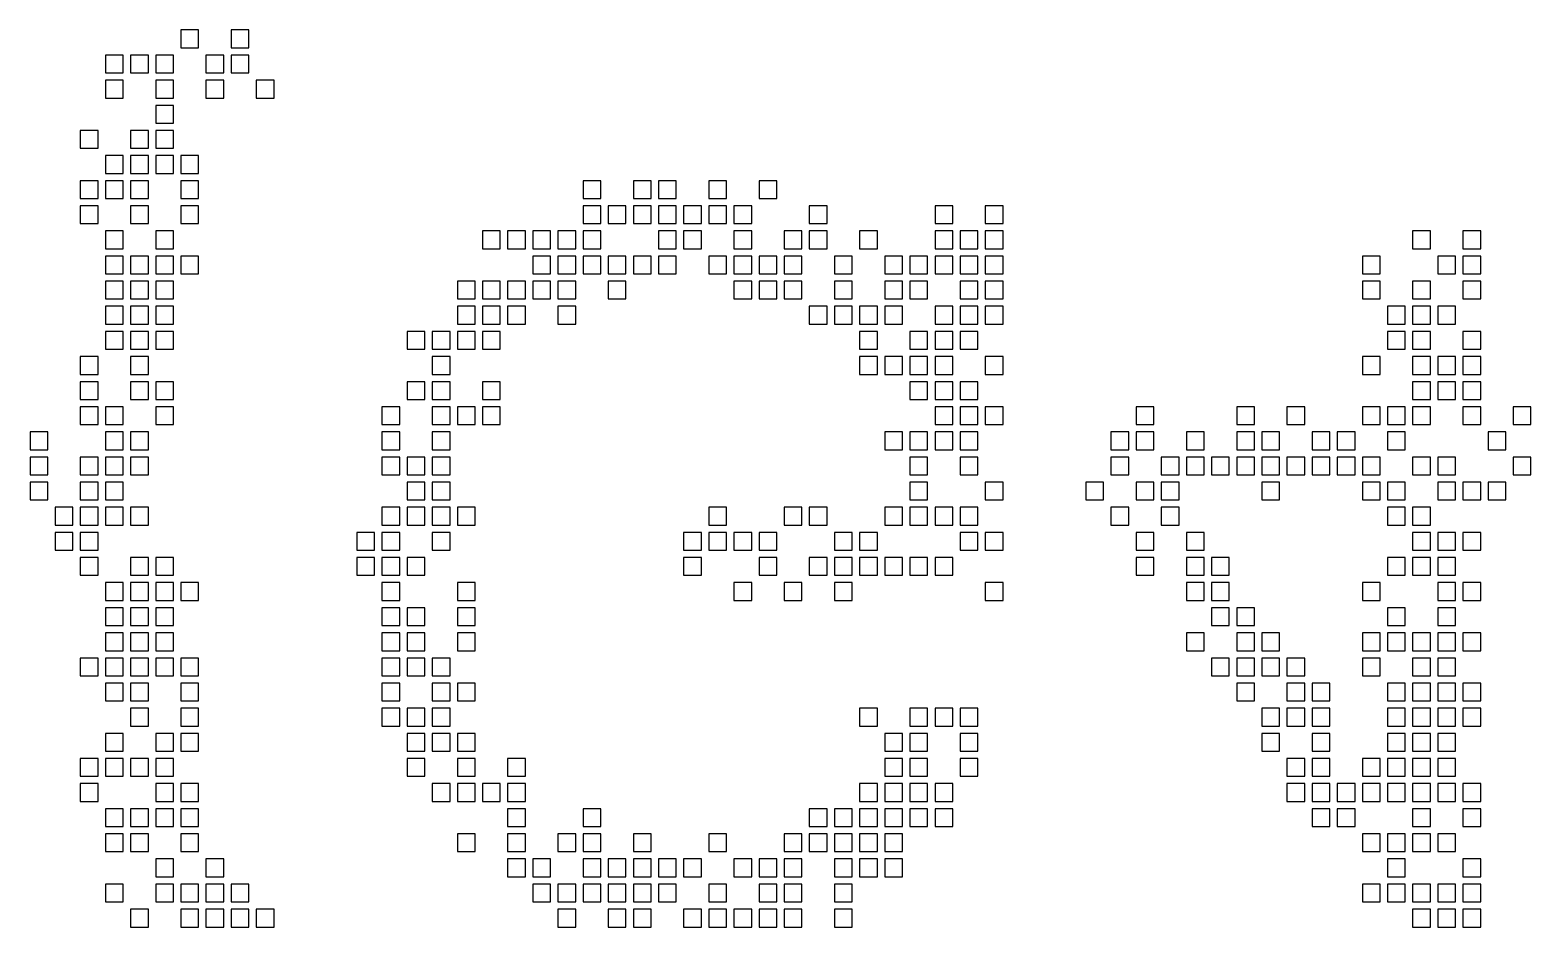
# Model space of a CAD drawing. Header units: millimetres. Extents: x 1 to 486, y 0 to 36.
# Drawn here: x 62.6 to 122.4, y -0.4 to 35.4 of the extents above; entities that cross this region are included whole.
import ezdxf

# ---------------------------------------------------------------- set-up
doc = ezdxf.new("R2010")
doc.units = ezdxf.units.MM

msp = doc.modelspace()

# ---------------------------------------------------------------- linework, layer by layer
for points in [[(68.646, 35.354), (68.646, 34.646), (69.354, 34.646), (69.354, 35.354)], [(68.646, 35.354), (68.646, 34.646), (69.354, 34.646), (69.354, 35.354)], [(70.646, 35.354), (70.646, 34.646), (71.354, 34.646), (71.354, 35.354)], [(65.646, 34.354), (65.646, 33.646), (66.354, 33.646), (66.354, 34.354)], [(66.646, 34.354), (66.646, 33.646), (67.354, 33.646), (67.354, 34.354)], [(67.646, 34.354), (67.646, 33.646), (68.354, 33.646), (68.354, 34.354)], [(67.646, 34.354), (67.646, 33.646), (68.354, 33.646), (68.354, 34.354)], [(69.646, 34.354), (69.646, 33.646), (70.354, 33.646), (70.354, 34.354)], [(70.646, 34.354), (70.646, 33.646), (71.354, 33.646), (71.354, 34.354)], [(70.646, 34.354), (70.646, 33.646), (71.354, 33.646), (71.354, 34.354)], [(65.646, 33.354), (65.646, 32.646), (66.354, 32.646), (66.354, 33.354)], [(67.646, 33.354), (67.646, 32.646), (68.354, 32.646), (68.354, 33.354)], [(69.646, 33.354), (69.646, 32.646), (70.354, 32.646), (70.354, 33.354)], [(69.646, 33.354), (69.646, 32.646), (70.354, 32.646), (70.354, 33.354)], [(71.646, 33.354), (71.646, 32.646), (72.354, 32.646), (72.354, 33.354)], [(67.646, 32.354), (67.646, 31.646), (68.354, 31.646), (68.354, 32.354)], [(67.646, 32.354), (67.646, 31.646), (68.354, 31.646), (68.354, 32.354)], [(64.646, 31.354), (64.646, 30.646), (65.354, 30.646), (65.354, 31.354)], [(66.646, 31.354), (66.646, 30.646), (67.354, 30.646), (67.354, 31.354)], [(66.646, 31.354), (66.646, 30.646), (67.354, 30.646), (67.354, 31.354)], [(67.646, 31.354), (67.646, 30.646), (68.354, 30.646), (68.354, 31.354)], [(67.646, 31.354), (67.646, 30.646), (68.354, 30.646), (68.354, 31.354)], [(65.646, 30.354), (65.646, 29.646), (66.354, 29.646), (66.354, 30.354)], [(65.646, 30.354), (65.646, 29.646), (66.354, 29.646), (66.354, 30.354)], [(66.646, 30.354), (66.646, 29.646), (67.354, 29.646), (67.354, 30.354)], [(67.646, 30.354), (67.646, 29.646), (68.354, 29.646), (68.354, 30.354)], [(68.646, 30.354), (68.646, 29.646), (69.354, 29.646), (69.354, 30.354)], [(64.646, 29.354), (64.646, 28.646), (65.354, 28.646), (65.354, 29.354)], [(65.646, 29.354), (65.646, 28.646), (66.354, 28.646), (66.354, 29.354)], [(66.646, 29.354), (66.646, 28.646), (67.354, 28.646), (67.354, 29.354)], [(68.646, 29.354), (68.646, 28.646), (69.354, 28.646), (69.354, 29.354)], [(84.646, 29.354), (84.646, 28.646), (85.354, 28.646), (85.354, 29.354)], [(84.646, 29.354), (84.646, 28.646), (85.354, 28.646), (85.354, 29.354)], [(86.646, 29.354), (86.646, 28.646), (87.354, 28.646), (87.354, 29.354)], [(87.646, 29.354), (87.646, 28.646), (88.354, 28.646), (88.354, 29.354)], [(89.646, 29.354), (89.646, 28.646), (90.354, 28.646), (90.354, 29.354)], [(89.646, 29.354), (89.646, 28.646), (90.354, 28.646), (90.354, 29.354)], [(91.646, 29.354), (91.646, 28.646), (92.354, 28.646), (92.354, 29.354)], [(64.646, 28.354), (64.646, 27.646), (65.354, 27.646), (65.354, 28.354)], [(66.646, 28.354), (66.646, 27.646), (67.354, 27.646), (67.354, 28.354)], [(66.646, 28.354), (66.646, 27.646), (67.354, 27.646), (67.354, 28.354)], [(68.646, 28.354), (68.646, 27.646), (69.354, 27.646), (69.354, 28.354)], [(84.646, 28.354), (84.646, 27.646), (85.354, 27.646), (85.354, 28.354)], [(85.646, 28.354), (85.646, 27.646), (86.354, 27.646), (86.354, 28.354)], [(86.646, 28.354), (86.646, 27.646), (87.354, 27.646), (87.354, 28.354)], [(87.646, 28.354), (87.646, 27.646), (88.354, 27.646), (88.354, 28.354)], [(88.646, 28.354), (88.646, 27.646), (89.354, 27.646), (89.354, 28.354)], [(89.646, 28.354), (89.646, 27.646), (90.354, 27.646), (90.354, 28.354)], [(90.646, 28.354), (90.646, 27.646), (91.354, 27.646), (91.354, 28.354)], [(90.646, 28.354), (90.646, 27.646), (91.354, 27.646), (91.354, 28.354)], [(93.646, 28.354), (93.646, 27.646), (94.354, 27.646), (94.354, 28.354)], [(98.646, 28.354), (98.646, 27.646), (99.354, 27.646), (99.354, 28.354)], [(100.646, 28.354), (100.646, 27.646), (101.354, 27.646), (101.354, 28.354)], [(65.646, 27.354), (65.646, 26.646), (66.354, 26.646), (66.354, 27.354)], [(67.646, 27.354), (67.646, 26.646), (68.354, 26.646), (68.354, 27.354)], [(80.646, 27.354), (80.646, 26.646), (81.354, 26.646), (81.354, 27.354)], [(81.646, 27.354), (81.646, 26.646), (82.354, 26.646), (82.354, 27.354)], [(82.646, 27.354), (82.646, 26.646), (83.354, 26.646), (83.354, 27.354)], [(83.646, 27.354), (83.646, 26.646), (84.354, 26.646), (84.354, 27.354)], [(84.646, 27.354), (84.646, 26.646), (85.354, 26.646), (85.354, 27.354)], [(87.646, 27.354), (87.646, 26.646), (88.354, 26.646), (88.354, 27.354)], [(88.646, 27.354), (88.646, 26.646), (89.354, 26.646), (89.354, 27.354)], [(88.646, 27.354), (88.646, 26.646), (89.354, 26.646), (89.354, 27.354)], [(90.646, 27.354), (90.646, 26.646), (91.354, 26.646), (91.354, 27.354)], [(92.646, 27.354), (92.646, 26.646), (93.354, 26.646), (93.354, 27.354)], [(93.646, 27.354), (93.646, 26.646), (94.354, 26.646), (94.354, 27.354)], [(95.646, 27.354), (95.646, 26.646), (96.354, 26.646), (96.354, 27.354)], [(98.646, 27.354), (98.646, 26.646), (99.354, 26.646), (99.354, 27.354)], [(99.646, 27.354), (99.646, 26.646), (100.354, 26.646), (100.354, 27.354)], [(99.646, 27.354), (99.646, 26.646), (100.354, 26.646), (100.354, 27.354)], [(100.646, 27.354), (100.646, 26.646), (101.354, 26.646), (101.354, 27.354)], [(117.646, 27.354), (117.646, 26.646), (118.354, 26.646), (118.354, 27.354)], [(117.646, 27.354), (117.646, 26.646), (118.354, 26.646), (118.354, 27.354)], [(119.646, 27.354), (119.646, 26.646), (120.354, 26.646), (120.354, 27.354)], [(65.646, 26.354), (65.646, 25.646), (66.354, 25.646), (66.354, 26.354)], [(65.646, 26.354), (65.646, 25.646), (66.354, 25.646), (66.354, 26.354)], [(66.646, 26.354), (66.646, 25.646), (67.354, 25.646), (67.354, 26.354)], [(67.646, 26.354), (67.646, 25.646), (68.354, 25.646), (68.354, 26.354)], [(68.646, 26.354), (68.646, 25.646), (69.354, 25.646), (69.354, 26.354)], [(68.646, 26.354), (68.646, 25.646), (69.354, 25.646), (69.354, 26.354)], [(82.646, 26.354), (82.646, 25.646), (83.354, 25.646), (83.354, 26.354)], [(82.646, 26.354), (82.646, 25.646), (83.354, 25.646), (83.354, 26.354)], [(83.646, 26.354), (83.646, 25.646), (84.354, 25.646), (84.354, 26.354)], [(84.646, 26.354), (84.646, 25.646), (85.354, 25.646), (85.354, 26.354)], [(85.646, 26.354), (85.646, 25.646), (86.354, 25.646), (86.354, 26.354)], [(86.646, 26.354), (86.646, 25.646), (87.354, 25.646), (87.354, 26.354)], [(87.646, 26.354), (87.646, 25.646), (88.354, 25.646), (88.354, 26.354)], [(89.646, 26.354), (89.646, 25.646), (90.354, 25.646), (90.354, 26.354)], [(90.646, 26.354), (90.646, 25.646), (91.354, 25.646), (91.354, 26.354)], [(91.646, 26.354), (91.646, 25.646), (92.354, 25.646), (92.354, 26.354)], [(92.646, 26.354), (92.646, 25.646), (93.354, 25.646), (93.354, 26.354)], [(94.646, 26.354), (94.646, 25.646), (95.354, 25.646), (95.354, 26.354)], [(96.646, 26.354), (96.646, 25.646), (97.354, 25.646), (97.354, 26.354)], [(97.646, 26.354), (97.646, 25.646), (98.354, 25.646), (98.354, 26.354)], [(98.646, 26.354), (98.646, 25.646), (99.354, 25.646), (99.354, 26.354)], [(99.646, 26.354), (99.646, 25.646), (100.354, 25.646), (100.354, 26.354)], [(100.646, 26.354), (100.646, 25.646), (101.354, 25.646), (101.354, 26.354)], [(115.646, 26.354), (115.646, 25.646), (116.354, 25.646), (116.354, 26.354)], [(115.646, 26.354), (115.646, 25.646), (116.354, 25.646), (116.354, 26.354)], [(118.646, 26.354), (118.646, 25.646), (119.354, 25.646), (119.354, 26.354)], [(119.646, 26.354), (119.646, 25.646), (120.354, 25.646), (120.354, 26.354)], [(65.646, 25.354), (65.646, 24.646), (66.354, 24.646), (66.354, 25.354)], [(66.646, 25.354), (66.646, 24.646), (67.354, 24.646), (67.354, 25.354)], [(67.646, 25.354), (67.646, 24.646), (68.354, 24.646), (68.354, 25.354)], [(67.646, 25.354), (67.646, 24.646), (68.354, 24.646), (68.354, 25.354)], [(79.646, 25.354), (79.646, 24.646), (80.354, 24.646), (80.354, 25.354)], [(79.646, 25.354), (79.646, 24.646), (80.354, 24.646), (80.354, 25.354)], [(80.646, 25.354), (80.646, 24.646), (81.354, 24.646), (81.354, 25.354)], [(80.646, 25.354), (80.646, 24.646), (81.354, 24.646), (81.354, 25.354)], [(81.646, 25.354), (81.646, 24.646), (82.354, 24.646), (82.354, 25.354)], [(82.646, 25.354), (82.646, 24.646), (83.354, 24.646), (83.354, 25.354)], [(83.646, 25.354), (83.646, 24.646), (84.354, 24.646), (84.354, 25.354)], [(83.646, 25.354), (83.646, 24.646), (84.354, 24.646), (84.354, 25.354)], [(85.646, 25.354), (85.646, 24.646), (86.354, 24.646), (86.354, 25.354)], [(90.646, 25.354), (90.646, 24.646), (91.354, 24.646), (91.354, 25.354)], [(91.646, 25.354), (91.646, 24.646), (92.354, 24.646), (92.354, 25.354)], [(92.646, 25.354), (92.646, 24.646), (93.354, 24.646), (93.354, 25.354)], [(94.646, 25.354), (94.646, 24.646), (95.354, 24.646), (95.354, 25.354)], [(94.646, 25.354), (94.646, 24.646), (95.354, 24.646), (95.354, 25.354)], [(96.646, 25.354), (96.646, 24.646), (97.354, 24.646), (97.354, 25.354)], [(97.646, 25.354), (97.646, 24.646), (98.354, 24.646), (98.354, 25.354)], [(99.646, 25.354), (99.646, 24.646), (100.354, 24.646), (100.354, 25.354)], [(100.646, 25.354), (100.646, 24.646), (101.354, 24.646), (101.354, 25.354)], [(115.646, 25.354), (115.646, 24.646), (116.354, 24.646), (116.354, 25.354)], [(117.646, 25.354), (117.646, 24.646), (118.354, 24.646), (118.354, 25.354)], [(119.646, 25.354), (119.646, 24.646), (120.354, 24.646), (120.354, 25.354)], [(65.646, 24.354), (65.646, 23.646), (66.354, 23.646), (66.354, 24.354)], [(66.646, 24.354), (66.646, 23.646), (67.354, 23.646), (67.354, 24.354)], [(67.646, 24.354), (67.646, 23.646), (68.354, 23.646), (68.354, 24.354)], [(79.646, 24.354), (79.646, 23.646), (80.354, 23.646), (80.354, 24.354)], [(80.646, 24.354), (80.646, 23.646), (81.354, 23.646), (81.354, 24.354)], [(80.646, 24.354), (80.646, 23.646), (81.354, 23.646), (81.354, 24.354)], [(81.646, 24.354), (81.646, 23.646), (82.354, 23.646), (82.354, 24.354)], [(83.646, 24.354), (83.646, 23.646), (84.354, 23.646), (84.354, 24.354)], [(93.646, 24.354), (93.646, 23.646), (94.354, 23.646), (94.354, 24.354)], [(94.646, 24.354), (94.646, 23.646), (95.354, 23.646), (95.354, 24.354)], [(95.646, 24.354), (95.646, 23.646), (96.354, 23.646), (96.354, 24.354)], [(96.646, 24.354), (96.646, 23.646), (97.354, 23.646), (97.354, 24.354)], [(98.646, 24.354), (98.646, 23.646), (99.354, 23.646), (99.354, 24.354)], [(99.646, 24.354), (99.646, 23.646), (100.354, 23.646), (100.354, 24.354)], [(100.646, 24.354), (100.646, 23.646), (101.354, 23.646), (101.354, 24.354)], [(116.646, 24.354), (116.646, 23.646), (117.354, 23.646), (117.354, 24.354)], [(117.646, 24.354), (117.646, 23.646), (118.354, 23.646), (118.354, 24.354)], [(117.646, 24.354), (117.646, 23.646), (118.354, 23.646), (118.354, 24.354)], [(118.646, 24.354), (118.646, 23.646), (119.354, 23.646), (119.354, 24.354)], [(65.646, 23.354), (65.646, 22.646), (66.354, 22.646), (66.354, 23.354)], [(66.646, 23.354), (66.646, 22.646), (67.354, 22.646), (67.354, 23.354)], [(67.646, 23.354), (67.646, 22.646), (68.354, 22.646), (68.354, 23.354)], [(67.646, 23.354), (67.646, 22.646), (68.354, 22.646), (68.354, 23.354)], [(67.646, 23.354), (67.646, 22.646), (68.354, 22.646), (68.354, 23.354)], [(77.646, 23.354), (77.646, 22.646), (78.354, 22.646), (78.354, 23.354)], [(78.646, 23.354), (78.646, 22.646), (79.354, 22.646), (79.354, 23.354)], [(78.646, 23.354), (78.646, 22.646), (79.354, 22.646), (79.354, 23.354)], [(79.646, 23.354), (79.646, 22.646), (80.354, 22.646), (80.354, 23.354)], [(80.646, 23.354), (80.646, 22.646), (81.354, 22.646), (81.354, 23.354)], [(95.646, 23.354), (95.646, 22.646), (96.354, 22.646), (96.354, 23.354)], [(97.646, 23.354), (97.646, 22.646), (98.354, 22.646), (98.354, 23.354)], [(97.646, 23.354), (97.646, 22.646), (98.354, 22.646), (98.354, 23.354)], [(98.646, 23.354), (98.646, 22.646), (99.354, 22.646), (99.354, 23.354)], [(99.646, 23.354), (99.646, 22.646), (100.354, 22.646), (100.354, 23.354)], [(99.646, 23.354), (99.646, 22.646), (100.354, 22.646), (100.354, 23.354)], [(116.646, 23.354), (116.646, 22.646), (117.354, 22.646), (117.354, 23.354)], [(117.646, 23.354), (117.646, 22.646), (118.354, 22.646), (118.354, 23.354)], [(117.646, 23.354), (117.646, 22.646), (118.354, 22.646), (118.354, 23.354)], [(119.646, 23.354), (119.646, 22.646), (120.354, 22.646), (120.354, 23.354)], [(119.646, 23.354), (119.646, 22.646), (120.354, 22.646), (120.354, 23.354)], [(64.646, 22.354), (64.646, 21.646), (65.354, 21.646), (65.354, 22.354)], [(66.646, 22.354), (66.646, 21.646), (67.354, 21.646), (67.354, 22.354)], [(78.646, 22.354), (78.646, 21.646), (79.354, 21.646), (79.354, 22.354)], [(95.646, 22.354), (95.646, 21.646), (96.354, 21.646), (96.354, 22.354)], [(96.646, 22.354), (96.646, 21.646), (97.354, 21.646), (97.354, 22.354)], [(97.646, 22.354), (97.646, 21.646), (98.354, 21.646), (98.354, 22.354)], [(97.646, 22.354), (97.646, 21.646), (98.354, 21.646), (98.354, 22.354)], [(98.646, 22.354), (98.646, 21.646), (99.354, 21.646), (99.354, 22.354)], [(100.646, 22.354), (100.646, 21.646), (101.354, 21.646), (101.354, 22.354)], [(115.646, 22.354), (115.646, 21.646), (116.354, 21.646), (116.354, 22.354)], [(117.646, 22.354), (117.646, 21.646), (118.354, 21.646), (118.354, 22.354)], [(118.646, 22.354), (118.646, 21.646), (119.354, 21.646), (119.354, 22.354)], [(119.646, 22.354), (119.646, 21.646), (120.354, 21.646), (120.354, 22.354)], [(64.646, 21.354), (64.646, 20.646), (65.354, 20.646), (65.354, 21.354)], [(66.646, 21.354), (66.646, 20.646), (67.354, 20.646), (67.354, 21.354)], [(66.646, 21.354), (66.646, 20.646), (67.354, 20.646), (67.354, 21.354)], [(66.646, 21.354), (66.646, 20.646), (67.354, 20.646), (67.354, 21.354)], [(67.646, 21.354), (67.646, 20.646), (68.354, 20.646), (68.354, 21.354)], [(77.646, 21.354), (77.646, 20.646), (78.354, 20.646), (78.354, 21.354)], [(77.646, 21.354), (77.646, 20.646), (78.354, 20.646), (78.354, 21.354)], [(77.646, 21.354), (77.646, 20.646), (78.354, 20.646), (78.354, 21.354)], [(77.646, 21.354), (77.646, 20.646), (78.354, 20.646), (78.354, 21.354)], [(78.646, 21.354), (78.646, 20.646), (79.354, 20.646), (79.354, 21.354)], [(80.646, 21.354), (80.646, 20.646), (81.354, 20.646), (81.354, 21.354)], [(97.646, 21.354), (97.646, 20.646), (98.354, 20.646), (98.354, 21.354)], [(98.646, 21.354), (98.646, 20.646), (99.354, 20.646), (99.354, 21.354)], [(98.646, 21.354), (98.646, 20.646), (99.354, 20.646), (99.354, 21.354)], [(99.646, 21.354), (99.646, 20.646), (100.354, 20.646), (100.354, 21.354)], [(117.646, 21.354), (117.646, 20.646), (118.354, 20.646), (118.354, 21.354)], [(118.646, 21.354), (118.646, 20.646), (119.354, 20.646), (119.354, 21.354)], [(119.646, 21.354), (119.646, 20.646), (120.354, 20.646), (120.354, 21.354)], [(64.646, 20.354), (64.646, 19.646), (65.354, 19.646), (65.354, 20.354)], [(65.646, 20.354), (65.646, 19.646), (66.354, 19.646), (66.354, 20.354)], [(67.646, 20.354), (67.646, 19.646), (68.354, 19.646), (68.354, 20.354)], [(76.646, 20.354), (76.646, 19.646), (77.354, 19.646), (77.354, 20.354)], [(78.646, 20.354), (78.646, 19.646), (79.354, 19.646), (79.354, 20.354)], [(78.646, 20.354), (78.646, 19.646), (79.354, 19.646), (79.354, 20.354)], [(79.646, 20.354), (79.646, 19.646), (80.354, 19.646), (80.354, 20.354)], [(80.646, 20.354), (80.646, 19.646), (81.354, 19.646), (81.354, 20.354)], [(98.646, 20.354), (98.646, 19.646), (99.354, 19.646), (99.354, 20.354)], [(98.646, 20.354), (98.646, 19.646), (99.354, 19.646), (99.354, 20.354)], [(99.646, 20.354), (99.646, 19.646), (100.354, 19.646), (100.354, 20.354)], [(100.646, 20.354), (100.646, 19.646), (101.354, 19.646), (101.354, 20.354)], [(106.646, 20.354), (106.646, 19.646), (107.354, 19.646), (107.354, 20.354)], [(110.646, 20.354), (110.646, 19.646), (111.354, 19.646), (111.354, 20.354)], [(112.646, 20.354), (112.646, 19.646), (113.354, 19.646), (113.354, 20.354)], [(115.646, 20.354), (115.646, 19.646), (116.354, 19.646), (116.354, 20.354)], [(115.646, 20.354), (115.646, 19.646), (116.354, 19.646), (116.354, 20.354)], [(116.646, 20.354), (116.646, 19.646), (117.354, 19.646), (117.354, 20.354)], [(117.646, 20.354), (117.646, 19.646), (118.354, 19.646), (118.354, 20.354)], [(117.646, 20.354), (117.646, 19.646), (118.354, 19.646), (118.354, 20.354)], [(119.646, 20.354), (119.646, 19.646), (120.354, 19.646), (120.354, 20.354)], [(121.646, 20.354), (121.646, 19.646), (122.354, 19.646), (122.354, 20.354)], [(62.646, 19.354), (62.646, 18.646), (63.354, 18.646), (63.354, 19.354)], [(65.646, 19.354), (65.646, 18.646), (66.354, 18.646), (66.354, 19.354)], [(66.646, 19.354), (66.646, 18.646), (67.354, 18.646), (67.354, 19.354)], [(76.646, 19.354), (76.646, 18.646), (77.354, 18.646), (77.354, 19.354)], [(76.646, 19.354), (76.646, 18.646), (77.354, 18.646), (77.354, 19.354)], [(78.646, 19.354), (78.646, 18.646), (79.354, 18.646), (79.354, 19.354)], [(96.646, 19.354), (96.646, 18.646), (97.354, 18.646), (97.354, 19.354)], [(97.646, 19.354), (97.646, 18.646), (98.354, 18.646), (98.354, 19.354)], [(98.646, 19.354), (98.646, 18.646), (99.354, 18.646), (99.354, 19.354)], [(98.646, 19.354), (98.646, 18.646), (99.354, 18.646), (99.354, 19.354)], [(99.646, 19.354), (99.646, 18.646), (100.354, 18.646), (100.354, 19.354)], [(105.646, 19.354), (105.646, 18.646), (106.354, 18.646), (106.354, 19.354)], [(105.646, 19.354), (105.646, 18.646), (106.354, 18.646), (106.354, 19.354)], [(106.646, 19.354), (106.646, 18.646), (107.354, 18.646), (107.354, 19.354)], [(106.646, 19.354), (106.646, 18.646), (107.354, 18.646), (107.354, 19.354)], [(108.646, 19.354), (108.646, 18.646), (109.354, 18.646), (109.354, 19.354)], [(108.646, 19.354), (108.646, 18.646), (109.354, 18.646), (109.354, 19.354)], [(108.646, 19.354), (108.646, 18.646), (109.354, 18.646), (109.354, 19.354)], [(110.646, 19.354), (110.646, 18.646), (111.354, 18.646), (111.354, 19.354)], [(111.646, 19.354), (111.646, 18.646), (112.354, 18.646), (112.354, 19.354)], [(113.646, 19.354), (113.646, 18.646), (114.354, 18.646), (114.354, 19.354)], [(113.646, 19.354), (113.646, 18.646), (114.354, 18.646), (114.354, 19.354)], [(114.646, 19.354), (114.646, 18.646), (115.354, 18.646), (115.354, 19.354)], [(114.646, 19.354), (114.646, 18.646), (115.354, 18.646), (115.354, 19.354)], [(116.646, 19.354), (116.646, 18.646), (117.354, 18.646), (117.354, 19.354)], [(116.646, 19.354), (116.646, 18.646), (117.354, 18.646), (117.354, 19.354)], [(120.646, 19.354), (120.646, 18.646), (121.354, 18.646), (121.354, 19.354)], [(120.646, 19.354), (120.646, 18.646), (121.354, 18.646), (121.354, 19.354)], [(62.646, 18.354), (62.646, 17.646), (63.354, 17.646), (63.354, 18.354)], [(64.646, 18.354), (64.646, 17.646), (65.354, 17.646), (65.354, 18.354)], [(65.646, 18.354), (65.646, 17.646), (66.354, 17.646), (66.354, 18.354)], [(65.646, 18.354), (65.646, 17.646), (66.354, 17.646), (66.354, 18.354)], [(66.646, 18.354), (66.646, 17.646), (67.354, 17.646), (67.354, 18.354)], [(76.646, 18.354), (76.646, 17.646), (77.354, 17.646), (77.354, 18.354)], [(76.646, 18.354), (76.646, 17.646), (77.354, 17.646), (77.354, 18.354)], [(77.646, 18.354), (77.646, 17.646), (78.354, 17.646), (78.354, 18.354)], [(78.646, 18.354), (78.646, 17.646), (79.354, 17.646), (79.354, 18.354)], [(78.646, 18.354), (78.646, 17.646), (79.354, 17.646), (79.354, 18.354)], [(97.646, 18.354), (97.646, 17.646), (98.354, 17.646), (98.354, 18.354)], [(99.646, 18.354), (99.646, 17.646), (100.354, 17.646), (100.354, 18.354)], [(105.646, 18.354), (105.646, 17.646), (106.354, 17.646), (106.354, 18.354)], [(107.646, 18.354), (107.646, 17.646), (108.354, 17.646), (108.354, 18.354)], [(107.646, 18.354), (107.646, 17.646), (108.354, 17.646), (108.354, 18.354)], [(108.646, 18.354), (108.646, 17.646), (109.354, 17.646), (109.354, 18.354)], [(108.646, 18.354), (108.646, 17.646), (109.354, 17.646), (109.354, 18.354)], [(109.646, 18.354), (109.646, 17.646), (110.354, 17.646), (110.354, 18.354)], [(110.646, 18.354), (110.646, 17.646), (111.354, 17.646), (111.354, 18.354)], [(110.646, 18.354), (110.646, 17.646), (111.354, 17.646), (111.354, 18.354)], [(111.646, 18.354), (111.646, 17.646), (112.354, 17.646), (112.354, 18.354)], [(111.646, 18.354), (111.646, 17.646), (112.354, 17.646), (112.354, 18.354)], [(112.646, 18.354), (112.646, 17.646), (113.354, 17.646), (113.354, 18.354)], [(113.646, 18.354), (113.646, 17.646), (114.354, 17.646), (114.354, 18.354)], [(114.646, 18.354), (114.646, 17.646), (115.354, 17.646), (115.354, 18.354)], [(115.646, 18.354), (115.646, 17.646), (116.354, 17.646), (116.354, 18.354)], [(115.646, 18.354), (115.646, 17.646), (116.354, 17.646), (116.354, 18.354)], [(117.646, 18.354), (117.646, 17.646), (118.354, 17.646), (118.354, 18.354)], [(117.646, 18.354), (117.646, 17.646), (118.354, 17.646), (118.354, 18.354)], [(118.646, 18.354), (118.646, 17.646), (119.354, 17.646), (119.354, 18.354)], [(118.646, 18.354), (118.646, 17.646), (119.354, 17.646), (119.354, 18.354)], [(121.646, 18.354), (121.646, 17.646), (122.354, 17.646), (122.354, 18.354)], [(62.646, 17.354), (62.646, 16.646), (63.354, 16.646), (63.354, 17.354)], [(64.646, 17.354), (64.646, 16.646), (65.354, 16.646), (65.354, 17.354)], [(64.646, 17.354), (64.646, 16.646), (65.354, 16.646), (65.354, 17.354)], [(65.646, 17.354), (65.646, 16.646), (66.354, 16.646), (66.354, 17.354)], [(65.646, 17.354), (65.646, 16.646), (66.354, 16.646), (66.354, 17.354)], [(77.646, 17.354), (77.646, 16.646), (78.354, 16.646), (78.354, 17.354)], [(77.646, 17.354), (77.646, 16.646), (78.354, 16.646), (78.354, 17.354)], [(78.646, 17.354), (78.646, 16.646), (79.354, 16.646), (79.354, 17.354)], [(97.646, 17.354), (97.646, 16.646), (98.354, 16.646), (98.354, 17.354)], [(100.646, 17.354), (100.646, 16.646), (101.354, 16.646), (101.354, 17.354)], [(100.646, 17.354), (100.646, 16.646), (101.354, 16.646), (101.354, 17.354)], [(104.646, 17.354), (104.646, 16.646), (105.354, 16.646), (105.354, 17.354)], [(106.646, 17.354), (106.646, 16.646), (107.354, 16.646), (107.354, 17.354)], [(106.646, 17.354), (106.646, 16.646), (107.354, 16.646), (107.354, 17.354)], [(107.646, 17.354), (107.646, 16.646), (108.354, 16.646), (108.354, 17.354)], [(111.646, 17.354), (111.646, 16.646), (112.354, 16.646), (112.354, 17.354)], [(115.646, 17.354), (115.646, 16.646), (116.354, 16.646), (116.354, 17.354)], [(116.646, 17.354), (116.646, 16.646), (117.354, 16.646), (117.354, 17.354)], [(118.646, 17.354), (118.646, 16.646), (119.354, 16.646), (119.354, 17.354)], [(119.646, 17.354), (119.646, 16.646), (120.354, 16.646), (120.354, 17.354)], [(119.646, 17.354), (119.646, 16.646), (120.354, 16.646), (120.354, 17.354)], [(119.646, 17.354), (119.646, 16.646), (120.354, 16.646), (120.354, 17.354)], [(120.646, 17.354), (120.646, 16.646), (121.354, 16.646), (121.354, 17.354)], [(63.646, 16.354), (63.646, 15.646), (64.354, 15.646), (64.354, 16.354)], [(63.646, 16.354), (63.646, 15.646), (64.354, 15.646), (64.354, 16.354)], [(64.646, 16.354), (64.646, 15.646), (65.354, 15.646), (65.354, 16.354)], [(65.646, 16.354), (65.646, 15.646), (66.354, 15.646), (66.354, 16.354)], [(66.646, 16.354), (66.646, 15.646), (67.354, 15.646), (67.354, 16.354)], [(76.646, 16.354), (76.646, 15.646), (77.354, 15.646), (77.354, 16.354)], [(76.646, 16.354), (76.646, 15.646), (77.354, 15.646), (77.354, 16.354)], [(76.646, 16.354), (76.646, 15.646), (77.354, 15.646), (77.354, 16.354)], [(77.646, 16.354), (77.646, 15.646), (78.354, 15.646), (78.354, 16.354)], [(78.646, 16.354), (78.646, 15.646), (79.354, 15.646), (79.354, 16.354)], [(79.646, 16.354), (79.646, 15.646), (80.354, 15.646), (80.354, 16.354)], [(89.646, 16.354), (89.646, 15.646), (90.354, 15.646), (90.354, 16.354)], [(92.646, 16.354), (92.646, 15.646), (93.354, 15.646), (93.354, 16.354)], [(93.646, 16.354), (93.646, 15.646), (94.354, 15.646), (94.354, 16.354)], [(93.646, 16.354), (93.646, 15.646), (94.354, 15.646), (94.354, 16.354)], [(96.646, 16.354), (96.646, 15.646), (97.354, 15.646), (97.354, 16.354)], [(96.646, 16.354), (96.646, 15.646), (97.354, 15.646), (97.354, 16.354)], [(97.646, 16.354), (97.646, 15.646), (98.354, 15.646), (98.354, 16.354)], [(98.646, 16.354), (98.646, 15.646), (99.354, 15.646), (99.354, 16.354)], [(99.646, 16.354), (99.646, 15.646), (100.354, 15.646), (100.354, 16.354)], [(105.646, 16.354), (105.646, 15.646), (106.354, 15.646), (106.354, 16.354)], [(107.646, 16.354), (107.646, 15.646), (108.354, 15.646), (108.354, 16.354)], [(116.646, 16.354), (116.646, 15.646), (117.354, 15.646), (117.354, 16.354)], [(116.646, 16.354), (116.646, 15.646), (117.354, 15.646), (117.354, 16.354)], [(117.646, 16.354), (117.646, 15.646), (118.354, 15.646), (118.354, 16.354)], [(63.646, 15.354), (63.646, 14.646), (64.354, 14.646), (64.354, 15.354)], [(64.646, 15.354), (64.646, 14.646), (65.354, 14.646), (65.354, 15.354)], [(75.646, 15.354), (75.646, 14.646), (76.354, 14.646), (76.354, 15.354)], [(76.646, 15.354), (76.646, 14.646), (77.354, 14.646), (77.354, 15.354)], [(78.646, 15.354), (78.646, 14.646), (79.354, 14.646), (79.354, 15.354)], [(88.646, 15.354), (88.646, 14.646), (89.354, 14.646), (89.354, 15.354)], [(89.646, 15.354), (89.646, 14.646), (90.354, 14.646), (90.354, 15.354)], [(89.646, 15.354), (89.646, 14.646), (90.354, 14.646), (90.354, 15.354)], [(90.646, 15.354), (90.646, 14.646), (91.354, 14.646), (91.354, 15.354)], [(91.646, 15.354), (91.646, 14.646), (92.354, 14.646), (92.354, 15.354)], [(91.646, 15.354), (91.646, 14.646), (92.354, 14.646), (92.354, 15.354)], [(94.646, 15.354), (94.646, 14.646), (95.354, 14.646), (95.354, 15.354)], [(95.646, 15.354), (95.646, 14.646), (96.354, 14.646), (96.354, 15.354)], [(99.646, 15.354), (99.646, 14.646), (100.354, 14.646), (100.354, 15.354)], [(99.646, 15.354), (99.646, 14.646), (100.354, 14.646), (100.354, 15.354)], [(100.646, 15.354), (100.646, 14.646), (101.354, 14.646), (101.354, 15.354)], [(106.646, 15.354), (106.646, 14.646), (107.354, 14.646), (107.354, 15.354)], [(106.646, 15.354), (106.646, 14.646), (107.354, 14.646), (107.354, 15.354)], [(108.646, 15.354), (108.646, 14.646), (109.354, 14.646), (109.354, 15.354)], [(108.646, 15.354), (108.646, 14.646), (109.354, 14.646), (109.354, 15.354)], [(117.646, 15.354), (117.646, 14.646), (118.354, 14.646), (118.354, 15.354)], [(118.646, 15.354), (118.646, 14.646), (119.354, 14.646), (119.354, 15.354)], [(118.646, 15.354), (118.646, 14.646), (119.354, 14.646), (119.354, 15.354)], [(119.646, 15.354), (119.646, 14.646), (120.354, 14.646), (120.354, 15.354)], [(64.646, 14.354), (64.646, 13.646), (65.354, 13.646), (65.354, 14.354)], [(66.646, 14.354), (66.646, 13.646), (67.354, 13.646), (67.354, 14.354)], [(66.646, 14.354), (66.646, 13.646), (67.354, 13.646), (67.354, 14.354)], [(67.646, 14.354), (67.646, 13.646), (68.354, 13.646), (68.354, 14.354)], [(75.646, 14.354), (75.646, 13.646), (76.354, 13.646), (76.354, 14.354)], [(76.646, 14.354), (76.646, 13.646), (77.354, 13.646), (77.354, 14.354)], [(76.646, 14.354), (76.646, 13.646), (77.354, 13.646), (77.354, 14.354)], [(77.646, 14.354), (77.646, 13.646), (78.354, 13.646), (78.354, 14.354)], [(77.646, 14.354), (77.646, 13.646), (78.354, 13.646), (78.354, 14.354)], [(88.646, 14.354), (88.646, 13.646), (89.354, 13.646), (89.354, 14.354)], [(91.646, 14.354), (91.646, 13.646), (92.354, 13.646), (92.354, 14.354)], [(93.646, 14.354), (93.646, 13.646), (94.354, 13.646), (94.354, 14.354)], [(93.646, 14.354), (93.646, 13.646), (94.354, 13.646), (94.354, 14.354)], [(94.646, 14.354), (94.646, 13.646), (95.354, 13.646), (95.354, 14.354)], [(94.646, 14.354), (94.646, 13.646), (95.354, 13.646), (95.354, 14.354)], [(95.646, 14.354), (95.646, 13.646), (96.354, 13.646), (96.354, 14.354)], [(96.646, 14.354), (96.646, 13.646), (97.354, 13.646), (97.354, 14.354)], [(96.646, 14.354), (96.646, 13.646), (97.354, 13.646), (97.354, 14.354)], [(97.646, 14.354), (97.646, 13.646), (98.354, 13.646), (98.354, 14.354)], [(98.646, 14.354), (98.646, 13.646), (99.354, 13.646), (99.354, 14.354)], [(98.646, 14.354), (98.646, 13.646), (99.354, 13.646), (99.354, 14.354)], [(98.646, 14.354), (98.646, 13.646), (99.354, 13.646), (99.354, 14.354)], [(106.646, 14.354), (106.646, 13.646), (107.354, 13.646), (107.354, 14.354)], [(106.646, 14.354), (106.646, 13.646), (107.354, 13.646), (107.354, 14.354)], [(108.646, 14.354), (108.646, 13.646), (109.354, 13.646), (109.354, 14.354)], [(108.646, 14.354), (108.646, 13.646), (109.354, 13.646), (109.354, 14.354)], [(108.646, 14.354), (108.646, 13.646), (109.354, 13.646), (109.354, 14.354)], [(109.646, 14.354), (109.646, 13.646), (110.354, 13.646), (110.354, 14.354)], [(116.646, 14.354), (116.646, 13.646), (117.354, 13.646), (117.354, 14.354)], [(117.646, 14.354), (117.646, 13.646), (118.354, 13.646), (118.354, 14.354)], [(118.646, 14.354), (118.646, 13.646), (119.354, 13.646), (119.354, 14.354)], [(65.646, 13.354), (65.646, 12.646), (66.354, 12.646), (66.354, 13.354)], [(66.646, 13.354), (66.646, 12.646), (67.354, 12.646), (67.354, 13.354)], [(66.646, 13.354), (66.646, 12.646), (67.354, 12.646), (67.354, 13.354)], [(66.646, 13.354), (66.646, 12.646), (67.354, 12.646), (67.354, 13.354)], [(67.646, 13.354), (67.646, 12.646), (68.354, 12.646), (68.354, 13.354)], [(68.646, 13.354), (68.646, 12.646), (69.354, 12.646), (69.354, 13.354)], [(76.646, 13.354), (76.646, 12.646), (77.354, 12.646), (77.354, 13.354)], [(79.646, 13.354), (79.646, 12.646), (80.354, 12.646), (80.354, 13.354)], [(90.646, 13.354), (90.646, 12.646), (91.354, 12.646), (91.354, 13.354)], [(92.646, 13.354), (92.646, 12.646), (93.354, 12.646), (93.354, 13.354)], [(94.646, 13.354), (94.646, 12.646), (95.354, 12.646), (95.354, 13.354)], [(100.646, 13.354), (100.646, 12.646), (101.354, 12.646), (101.354, 13.354)], [(108.646, 13.354), (108.646, 12.646), (109.354, 12.646), (109.354, 13.354)], [(109.646, 13.354), (109.646, 12.646), (110.354, 12.646), (110.354, 13.354)], [(115.646, 13.354), (115.646, 12.646), (116.354, 12.646), (116.354, 13.354)], [(118.646, 13.354), (118.646, 12.646), (119.354, 12.646), (119.354, 13.354)], [(118.646, 13.354), (118.646, 12.646), (119.354, 12.646), (119.354, 13.354)], [(119.646, 13.354), (119.646, 12.646), (120.354, 12.646), (120.354, 13.354)], [(65.646, 12.354), (65.646, 11.646), (66.354, 11.646), (66.354, 12.354)], [(66.646, 12.354), (66.646, 11.646), (67.354, 11.646), (67.354, 12.354)], [(67.646, 12.354), (67.646, 11.646), (68.354, 11.646), (68.354, 12.354)], [(76.646, 12.354), (76.646, 11.646), (77.354, 11.646), (77.354, 12.354)], [(77.646, 12.354), (77.646, 11.646), (78.354, 11.646), (78.354, 12.354)], [(77.646, 12.354), (77.646, 11.646), (78.354, 11.646), (78.354, 12.354)], [(79.646, 12.354), (79.646, 11.646), (80.354, 11.646), (80.354, 12.354)], [(109.646, 12.354), (109.646, 11.646), (110.354, 11.646), (110.354, 12.354)], [(110.646, 12.354), (110.646, 11.646), (111.354, 11.646), (111.354, 12.354)], [(110.646, 12.354), (110.646, 11.646), (111.354, 11.646), (111.354, 12.354)], [(116.646, 12.354), (116.646, 11.646), (117.354, 11.646), (117.354, 12.354)], [(116.646, 12.354), (116.646, 11.646), (117.354, 11.646), (117.354, 12.354)], [(116.646, 12.354), (116.646, 11.646), (117.354, 11.646), (117.354, 12.354)], [(118.646, 12.354), (118.646, 11.646), (119.354, 11.646), (119.354, 12.354)], [(65.646, 11.354), (65.646, 10.646), (66.354, 10.646), (66.354, 11.354)], [(66.646, 11.354), (66.646, 10.646), (67.354, 10.646), (67.354, 11.354)], [(67.646, 11.354), (67.646, 10.646), (68.354, 10.646), (68.354, 11.354)], [(67.646, 11.354), (67.646, 10.646), (68.354, 10.646), (68.354, 11.354)], [(67.646, 11.354), (67.646, 10.646), (68.354, 10.646), (68.354, 11.354)], [(76.646, 11.354), (76.646, 10.646), (77.354, 10.646), (77.354, 11.354)], [(77.646, 11.354), (77.646, 10.646), (78.354, 10.646), (78.354, 11.354)], [(77.646, 11.354), (77.646, 10.646), (78.354, 10.646), (78.354, 11.354)], [(77.646, 11.354), (77.646, 10.646), (78.354, 10.646), (78.354, 11.354)], [(79.646, 11.354), (79.646, 10.646), (80.354, 10.646), (80.354, 11.354)], [(108.646, 11.354), (108.646, 10.646), (109.354, 10.646), (109.354, 11.354)], [(110.646, 11.354), (110.646, 10.646), (111.354, 10.646), (111.354, 11.354)], [(111.646, 11.354), (111.646, 10.646), (112.354, 10.646), (112.354, 11.354)], [(115.646, 11.354), (115.646, 10.646), (116.354, 10.646), (116.354, 11.354)], [(116.646, 11.354), (116.646, 10.646), (117.354, 10.646), (117.354, 11.354)], [(117.646, 11.354), (117.646, 10.646), (118.354, 10.646), (118.354, 11.354)], [(117.646, 11.354), (117.646, 10.646), (118.354, 10.646), (118.354, 11.354)], [(118.646, 11.354), (118.646, 10.646), (119.354, 10.646), (119.354, 11.354)], [(119.646, 11.354), (119.646, 10.646), (120.354, 10.646), (120.354, 11.354)], [(64.646, 10.354), (64.646, 9.646), (65.354, 9.646), (65.354, 10.354)], [(65.646, 10.354), (65.646, 9.646), (66.354, 9.646), (66.354, 10.354)], [(66.646, 10.354), (66.646, 9.646), (67.354, 9.646), (67.354, 10.354)], [(67.646, 10.354), (67.646, 9.646), (68.354, 9.646), (68.354, 10.354)], [(68.646, 10.354), (68.646, 9.646), (69.354, 9.646), (69.354, 10.354)], [(76.646, 10.354), (76.646, 9.646), (77.354, 9.646), (77.354, 10.354)], [(77.646, 10.354), (77.646, 9.646), (78.354, 9.646), (78.354, 10.354)], [(78.646, 10.354), (78.646, 9.646), (79.354, 9.646), (79.354, 10.354)], [(109.646, 10.354), (109.646, 9.646), (110.354, 9.646), (110.354, 10.354)], [(110.646, 10.354), (110.646, 9.646), (111.354, 9.646), (111.354, 10.354)], [(111.646, 10.354), (111.646, 9.646), (112.354, 9.646), (112.354, 10.354)], [(111.646, 10.354), (111.646, 9.646), (112.354, 9.646), (112.354, 10.354)], [(112.646, 10.354), (112.646, 9.646), (113.354, 9.646), (113.354, 10.354)], [(115.646, 10.354), (115.646, 9.646), (116.354, 9.646), (116.354, 10.354)], [(117.646, 10.354), (117.646, 9.646), (118.354, 9.646), (118.354, 10.354)], [(118.646, 10.354), (118.646, 9.646), (119.354, 9.646), (119.354, 10.354)], [(118.646, 10.354), (118.646, 9.646), (119.354, 9.646), (119.354, 10.354)], [(65.646, 9.354), (65.646, 8.646), (66.354, 8.646), (66.354, 9.354)], [(66.646, 9.354), (66.646, 8.646), (67.354, 8.646), (67.354, 9.354)], [(66.646, 9.354), (66.646, 8.646), (67.354, 8.646), (67.354, 9.354)], [(68.646, 9.354), (68.646, 8.646), (69.354, 8.646), (69.354, 9.354)], [(76.646, 9.354), (76.646, 8.646), (77.354, 8.646), (77.354, 9.354)], [(76.646, 9.354), (76.646, 8.646), (77.354, 8.646), (77.354, 9.354)], [(78.646, 9.354), (78.646, 8.646), (79.354, 8.646), (79.354, 9.354)], [(79.646, 9.354), (79.646, 8.646), (80.354, 8.646), (80.354, 9.354)], [(110.646, 9.354), (110.646, 8.646), (111.354, 8.646), (111.354, 9.354)], [(112.646, 9.354), (112.646, 8.646), (113.354, 8.646), (113.354, 9.354)], [(113.646, 9.354), (113.646, 8.646), (114.354, 8.646), (114.354, 9.354)], [(116.646, 9.354), (116.646, 8.646), (117.354, 8.646), (117.354, 9.354)], [(117.646, 9.354), (117.646, 8.646), (118.354, 8.646), (118.354, 9.354)], [(118.646, 9.354), (118.646, 8.646), (119.354, 8.646), (119.354, 9.354)], [(119.646, 9.354), (119.646, 8.646), (120.354, 8.646), (120.354, 9.354)], [(66.646, 8.354), (66.646, 7.646), (67.354, 7.646), (67.354, 8.354)], [(66.646, 8.354), (66.646, 7.646), (67.354, 7.646), (67.354, 8.354)], [(68.646, 8.354), (68.646, 7.646), (69.354, 7.646), (69.354, 8.354)], [(76.646, 8.354), (76.646, 7.646), (77.354, 7.646), (77.354, 8.354)], [(76.646, 8.354), (76.646, 7.646), (77.354, 7.646), (77.354, 8.354)], [(77.646, 8.354), (77.646, 7.646), (78.354, 7.646), (78.354, 8.354)], [(77.646, 8.354), (77.646, 7.646), (78.354, 7.646), (78.354, 8.354)], [(78.646, 8.354), (78.646, 7.646), (79.354, 7.646), (79.354, 8.354)], [(95.646, 8.354), (95.646, 7.646), (96.354, 7.646), (96.354, 8.354)], [(97.646, 8.354), (97.646, 7.646), (98.354, 7.646), (98.354, 8.354)], [(98.646, 8.354), (98.646, 7.646), (99.354, 7.646), (99.354, 8.354)], [(99.646, 8.354), (99.646, 7.646), (100.354, 7.646), (100.354, 8.354)], [(111.646, 8.354), (111.646, 7.646), (112.354, 7.646), (112.354, 8.354)], [(112.646, 8.354), (112.646, 7.646), (113.354, 7.646), (113.354, 8.354)], [(112.646, 8.354), (112.646, 7.646), (113.354, 7.646), (113.354, 8.354)], [(113.646, 8.354), (113.646, 7.646), (114.354, 7.646), (114.354, 8.354)], [(113.646, 8.354), (113.646, 7.646), (114.354, 7.646), (114.354, 8.354)], [(116.646, 8.354), (116.646, 7.646), (117.354, 7.646), (117.354, 8.354)], [(117.646, 8.354), (117.646, 7.646), (118.354, 7.646), (118.354, 8.354)], [(118.646, 8.354), (118.646, 7.646), (119.354, 7.646), (119.354, 8.354)], [(119.646, 8.354), (119.646, 7.646), (120.354, 7.646), (120.354, 8.354)], [(65.646, 7.354), (65.646, 6.646), (66.354, 6.646), (66.354, 7.354)], [(67.646, 7.354), (67.646, 6.646), (68.354, 6.646), (68.354, 7.354)], [(68.646, 7.354), (68.646, 6.646), (69.354, 6.646), (69.354, 7.354)], [(77.646, 7.354), (77.646, 6.646), (78.354, 6.646), (78.354, 7.354)], [(78.646, 7.354), (78.646, 6.646), (79.354, 6.646), (79.354, 7.354)], [(79.646, 7.354), (79.646, 6.646), (80.354, 6.646), (80.354, 7.354)], [(96.646, 7.354), (96.646, 6.646), (97.354, 6.646), (97.354, 7.354)], [(96.646, 7.354), (96.646, 6.646), (97.354, 6.646), (97.354, 7.354)], [(97.646, 7.354), (97.646, 6.646), (98.354, 6.646), (98.354, 7.354)], [(99.646, 7.354), (99.646, 6.646), (100.354, 6.646), (100.354, 7.354)], [(111.646, 7.354), (111.646, 6.646), (112.354, 6.646), (112.354, 7.354)], [(113.646, 7.354), (113.646, 6.646), (114.354, 6.646), (114.354, 7.354)], [(116.646, 7.354), (116.646, 6.646), (117.354, 6.646), (117.354, 7.354)], [(117.646, 7.354), (117.646, 6.646), (118.354, 6.646), (118.354, 7.354)], [(118.646, 7.354), (118.646, 6.646), (119.354, 6.646), (119.354, 7.354)], [(64.646, 6.354), (64.646, 5.646), (65.354, 5.646), (65.354, 6.354)], [(64.646, 6.354), (64.646, 5.646), (65.354, 5.646), (65.354, 6.354)], [(65.646, 6.354), (65.646, 5.646), (66.354, 5.646), (66.354, 6.354)], [(66.646, 6.354), (66.646, 5.646), (67.354, 5.646), (67.354, 6.354)], [(67.646, 6.354), (67.646, 5.646), (68.354, 5.646), (68.354, 6.354)], [(77.646, 6.354), (77.646, 5.646), (78.354, 5.646), (78.354, 6.354)], [(79.646, 6.354), (79.646, 5.646), (80.354, 5.646), (80.354, 6.354)], [(81.646, 6.354), (81.646, 5.646), (82.354, 5.646), (82.354, 6.354)], [(96.646, 6.354), (96.646, 5.646), (97.354, 5.646), (97.354, 6.354)], [(97.646, 6.354), (97.646, 5.646), (98.354, 5.646), (98.354, 6.354)], [(97.646, 6.354), (97.646, 5.646), (98.354, 5.646), (98.354, 6.354)], [(99.646, 6.354), (99.646, 5.646), (100.354, 5.646), (100.354, 6.354)], [(112.646, 6.354), (112.646, 5.646), (113.354, 5.646), (113.354, 6.354)], [(112.646, 6.354), (112.646, 5.646), (113.354, 5.646), (113.354, 6.354)], [(113.646, 6.354), (113.646, 5.646), (114.354, 5.646), (114.354, 6.354)], [(115.646, 6.354), (115.646, 5.646), (116.354, 5.646), (116.354, 6.354)], [(115.646, 6.354), (115.646, 5.646), (116.354, 5.646), (116.354, 6.354)], [(116.646, 6.354), (116.646, 5.646), (117.354, 5.646), (117.354, 6.354)], [(117.646, 6.354), (117.646, 5.646), (118.354, 5.646), (118.354, 6.354)], [(118.646, 6.354), (118.646, 5.646), (119.354, 5.646), (119.354, 6.354)], [(64.646, 5.354), (64.646, 4.646), (65.354, 4.646), (65.354, 5.354)], [(67.646, 5.354), (67.646, 4.646), (68.354, 4.646), (68.354, 5.354)], [(68.646, 5.354), (68.646, 4.646), (69.354, 4.646), (69.354, 5.354)], [(78.646, 5.354), (78.646, 4.646), (79.354, 4.646), (79.354, 5.354)], [(78.646, 5.354), (78.646, 4.646), (79.354, 4.646), (79.354, 5.354)], [(78.646, 5.354), (78.646, 4.646), (79.354, 4.646), (79.354, 5.354)], [(79.646, 5.354), (79.646, 4.646), (80.354, 4.646), (80.354, 5.354)], [(79.646, 5.354), (79.646, 4.646), (80.354, 4.646), (80.354, 5.354)], [(80.646, 5.354), (80.646, 4.646), (81.354, 4.646), (81.354, 5.354)], [(81.646, 5.354), (81.646, 4.646), (82.354, 4.646), (82.354, 5.354)], [(95.646, 5.354), (95.646, 4.646), (96.354, 4.646), (96.354, 5.354)], [(96.646, 5.354), (96.646, 4.646), (97.354, 4.646), (97.354, 5.354)], [(96.646, 5.354), (96.646, 4.646), (97.354, 4.646), (97.354, 5.354)], [(97.646, 5.354), (97.646, 4.646), (98.354, 4.646), (98.354, 5.354)], [(98.646, 5.354), (98.646, 4.646), (99.354, 4.646), (99.354, 5.354)], [(112.646, 5.354), (112.646, 4.646), (113.354, 4.646), (113.354, 5.354)], [(113.646, 5.354), (113.646, 4.646), (114.354, 4.646), (114.354, 5.354)], [(114.646, 5.354), (114.646, 4.646), (115.354, 4.646), (115.354, 5.354)], [(115.646, 5.354), (115.646, 4.646), (116.354, 4.646), (116.354, 5.354)], [(116.646, 5.354), (116.646, 4.646), (117.354, 4.646), (117.354, 5.354)], [(117.646, 5.354), (117.646, 4.646), (118.354, 4.646), (118.354, 5.354)], [(117.646, 5.354), (117.646, 4.646), (118.354, 4.646), (118.354, 5.354)], [(118.646, 5.354), (118.646, 4.646), (119.354, 4.646), (119.354, 5.354)], [(118.646, 5.354), (118.646, 4.646), (119.354, 4.646), (119.354, 5.354)], [(119.646, 5.354), (119.646, 4.646), (120.354, 4.646), (120.354, 5.354)], [(65.646, 4.354), (65.646, 3.646), (66.354, 3.646), (66.354, 4.354)], [(66.646, 4.354), (66.646, 3.646), (67.354, 3.646), (67.354, 4.354)], [(67.646, 4.354), (67.646, 3.646), (68.354, 3.646), (68.354, 4.354)], [(68.646, 4.354), (68.646, 3.646), (69.354, 3.646), (69.354, 4.354)], [(81.646, 4.354), (81.646, 3.646), (82.354, 3.646), (82.354, 4.354)], [(81.646, 4.354), (81.646, 3.646), (82.354, 3.646), (82.354, 4.354)], [(81.646, 4.354), (81.646, 3.646), (82.354, 3.646), (82.354, 4.354)], [(84.646, 4.354), (84.646, 3.646), (85.354, 3.646), (85.354, 4.354)], [(93.646, 4.354), (93.646, 3.646), (94.354, 3.646), (94.354, 4.354)], [(94.646, 4.354), (94.646, 3.646), (95.354, 3.646), (95.354, 4.354)], [(95.646, 4.354), (95.646, 3.646), (96.354, 3.646), (96.354, 4.354)], [(96.646, 4.354), (96.646, 3.646), (97.354, 3.646), (97.354, 4.354)], [(97.646, 4.354), (97.646, 3.646), (98.354, 3.646), (98.354, 4.354)], [(98.646, 4.354), (98.646, 3.646), (99.354, 3.646), (99.354, 4.354)], [(113.646, 4.354), (113.646, 3.646), (114.354, 3.646), (114.354, 4.354)], [(114.646, 4.354), (114.646, 3.646), (115.354, 3.646), (115.354, 4.354)], [(114.646, 4.354), (114.646, 3.646), (115.354, 3.646), (115.354, 4.354)], [(117.646, 4.354), (117.646, 3.646), (118.354, 3.646), (118.354, 4.354)], [(119.646, 4.354), (119.646, 3.646), (120.354, 3.646), (120.354, 4.354)], [(65.646, 3.354), (65.646, 2.646), (66.354, 2.646), (66.354, 3.354)], [(65.646, 3.354), (65.646, 2.646), (66.354, 2.646), (66.354, 3.354)], [(66.646, 3.354), (66.646, 2.646), (67.354, 2.646), (67.354, 3.354)], [(68.646, 3.354), (68.646, 2.646), (69.354, 2.646), (69.354, 3.354)], [(79.646, 3.354), (79.646, 2.646), (80.354, 2.646), (80.354, 3.354)], [(79.646, 3.354), (79.646, 2.646), (80.354, 2.646), (80.354, 3.354)], [(79.646, 3.354), (79.646, 2.646), (80.354, 2.646), (80.354, 3.354)], [(81.646, 3.354), (81.646, 2.646), (82.354, 2.646), (82.354, 3.354)], [(81.646, 3.354), (81.646, 2.646), (82.354, 2.646), (82.354, 3.354)], [(83.646, 3.354), (83.646, 2.646), (84.354, 2.646), (84.354, 3.354)], [(83.646, 3.354), (83.646, 2.646), (84.354, 2.646), (84.354, 3.354)], [(84.646, 3.354), (84.646, 2.646), (85.354, 2.646), (85.354, 3.354)], [(86.646, 3.354), (86.646, 2.646), (87.354, 2.646), (87.354, 3.354)], [(89.646, 3.354), (89.646, 2.646), (90.354, 2.646), (90.354, 3.354)], [(92.646, 3.354), (92.646, 2.646), (93.354, 2.646), (93.354, 3.354)], [(93.646, 3.354), (93.646, 2.646), (94.354, 2.646), (94.354, 3.354)], [(94.646, 3.354), (94.646, 2.646), (95.354, 2.646), (95.354, 3.354)], [(95.646, 3.354), (95.646, 2.646), (96.354, 2.646), (96.354, 3.354)], [(96.646, 3.354), (96.646, 2.646), (97.354, 2.646), (97.354, 3.354)], [(96.646, 3.354), (96.646, 2.646), (97.354, 2.646), (97.354, 3.354)], [(115.646, 3.354), (115.646, 2.646), (116.354, 2.646), (116.354, 3.354)], [(115.646, 3.354), (115.646, 2.646), (116.354, 2.646), (116.354, 3.354)], [(116.646, 3.354), (116.646, 2.646), (117.354, 2.646), (117.354, 3.354)], [(117.646, 3.354), (117.646, 2.646), (118.354, 2.646), (118.354, 3.354)], [(118.646, 3.354), (118.646, 2.646), (119.354, 2.646), (119.354, 3.354)], [(118.646, 3.354), (118.646, 2.646), (119.354, 2.646), (119.354, 3.354)], [(67.646, 2.354), (67.646, 1.646), (68.354, 1.646), (68.354, 2.354)], [(69.646, 2.354), (69.646, 1.646), (70.354, 1.646), (70.354, 2.354)], [(81.646, 2.354), (81.646, 1.646), (82.354, 1.646), (82.354, 2.354)], [(82.646, 2.354), (82.646, 1.646), (83.354, 1.646), (83.354, 2.354)], [(84.646, 2.354), (84.646, 1.646), (85.354, 1.646), (85.354, 2.354)], [(84.646, 2.354), (84.646, 1.646), (85.354, 1.646), (85.354, 2.354)], [(85.646, 2.354), (85.646, 1.646), (86.354, 1.646), (86.354, 2.354)], [(86.646, 2.354), (86.646, 1.646), (87.354, 1.646), (87.354, 2.354)], [(87.646, 2.354), (87.646, 1.646), (88.354, 1.646), (88.354, 2.354)], [(88.646, 2.354), (88.646, 1.646), (89.354, 1.646), (89.354, 2.354)], [(90.646, 2.354), (90.646, 1.646), (91.354, 1.646), (91.354, 2.354)], [(90.646, 2.354), (90.646, 1.646), (91.354, 1.646), (91.354, 2.354)], [(91.646, 2.354), (91.646, 1.646), (92.354, 1.646), (92.354, 2.354)], [(91.646, 2.354), (91.646, 1.646), (92.354, 1.646), (92.354, 2.354)], [(92.646, 2.354), (92.646, 1.646), (93.354, 1.646), (93.354, 2.354)], [(94.646, 2.354), (94.646, 1.646), (95.354, 1.646), (95.354, 2.354)], [(95.646, 2.354), (95.646, 1.646), (96.354, 1.646), (96.354, 2.354)], [(95.646, 2.354), (95.646, 1.646), (96.354, 1.646), (96.354, 2.354)], [(96.646, 2.354), (96.646, 1.646), (97.354, 1.646), (97.354, 2.354)], [(116.646, 2.354), (116.646, 1.646), (117.354, 1.646), (117.354, 2.354)], [(119.646, 2.354), (119.646, 1.646), (120.354, 1.646), (120.354, 2.354)], [(65.646, 1.354), (65.646, 0.646), (66.354, 0.646), (66.354, 1.354)], [(65.646, 1.354), (65.646, 0.646), (66.354, 0.646), (66.354, 1.354)], [(67.646, 1.354), (67.646, 0.646), (68.354, 0.646), (68.354, 1.354)], [(67.646, 1.354), (67.646, 0.646), (68.354, 0.646), (68.354, 1.354)], [(68.646, 1.354), (68.646, 0.646), (69.354, 0.646), (69.354, 1.354)], [(68.646, 1.354), (68.646, 0.646), (69.354, 0.646), (69.354, 1.354)], [(68.646, 1.354), (68.646, 0.646), (69.354, 0.646), (69.354, 1.354)], [(69.646, 1.354), (69.646, 0.646), (70.354, 0.646), (70.354, 1.354)], [(70.646, 1.354), (70.646, 0.646), (71.354, 0.646), (71.354, 1.354)], [(82.646, 1.354), (82.646, 0.646), (83.354, 0.646), (83.354, 1.354)], [(83.646, 1.354), (83.646, 0.646), (84.354, 0.646), (84.354, 1.354)], [(83.646, 1.354), (83.646, 0.646), (84.354, 0.646), (84.354, 1.354)], [(84.646, 1.354), (84.646, 0.646), (85.354, 0.646), (85.354, 1.354)], [(84.646, 1.354), (84.646, 0.646), (85.354, 0.646), (85.354, 1.354)], [(85.646, 1.354), (85.646, 0.646), (86.354, 0.646), (86.354, 1.354)], [(86.646, 1.354), (86.646, 0.646), (87.354, 0.646), (87.354, 1.354)], [(87.646, 1.354), (87.646, 0.646), (88.354, 0.646), (88.354, 1.354)], [(89.646, 1.354), (89.646, 0.646), (90.354, 0.646), (90.354, 1.354)], [(89.646, 1.354), (89.646, 0.646), (90.354, 0.646), (90.354, 1.354)], [(91.646, 1.354), (91.646, 0.646), (92.354, 0.646), (92.354, 1.354)], [(92.646, 1.354), (92.646, 0.646), (93.354, 0.646), (93.354, 1.354)], [(94.646, 1.354), (94.646, 0.646), (95.354, 0.646), (95.354, 1.354)], [(115.646, 1.354), (115.646, 0.646), (116.354, 0.646), (116.354, 1.354)], [(116.646, 1.354), (116.646, 0.646), (117.354, 0.646), (117.354, 1.354)], [(117.646, 1.354), (117.646, 0.646), (118.354, 0.646), (118.354, 1.354)], [(117.646, 1.354), (117.646, 0.646), (118.354, 0.646), (118.354, 1.354)], [(118.646, 1.354), (118.646, 0.646), (119.354, 0.646), (119.354, 1.354)], [(119.646, 1.354), (119.646, 0.646), (120.354, 0.646), (120.354, 1.354)], [(119.646, 1.354), (119.646, 0.646), (120.354, 0.646), (120.354, 1.354)], [(66.646, 0.354), (66.646, -0.354), (67.354, -0.354), (67.354, 0.354)], [(68.646, 0.354), (68.646, -0.354), (69.354, -0.354), (69.354, 0.354)], [(69.646, 0.354), (69.646, -0.354), (70.354, -0.354), (70.354, 0.354)], [(70.646, 0.354), (70.646, -0.354), (71.354, -0.354), (71.354, 0.354)], [(70.646, 0.354), (70.646, -0.354), (71.354, -0.354), (71.354, 0.354)], [(71.646, 0.354), (71.646, -0.354), (72.354, -0.354), (72.354, 0.354)], [(83.646, 0.354), (83.646, -0.354), (84.354, -0.354), (84.354, 0.354)], [(85.646, 0.354), (85.646, -0.354), (86.354, -0.354), (86.354, 0.354)], [(85.646, 0.354), (85.646, -0.354), (86.354, -0.354), (86.354, 0.354)], [(86.646, 0.354), (86.646, -0.354), (87.354, -0.354), (87.354, 0.354)], [(86.646, 0.354), (86.646, -0.354), (87.354, -0.354), (87.354, 0.354)], [(86.646, 0.354), (86.646, -0.354), (87.354, -0.354), (87.354, 0.354)], [(88.646, 0.354), (88.646, -0.354), (89.354, -0.354), (89.354, 0.354)], [(88.646, 0.354), (88.646, -0.354), (89.354, -0.354), (89.354, 0.354)], [(89.646, 0.354), (89.646, -0.354), (90.354, -0.354), (90.354, 0.354)], [(89.646, 0.354), (89.646, -0.354), (90.354, -0.354), (90.354, 0.354)], [(90.646, 0.354), (90.646, -0.354), (91.354, -0.354), (91.354, 0.354)], [(91.646, 0.354), (91.646, -0.354), (92.354, -0.354), (92.354, 0.354)], [(92.646, 0.354), (92.646, -0.354), (93.354, -0.354), (93.354, 0.354)], [(92.646, 0.354), (92.646, -0.354), (93.354, -0.354), (93.354, 0.354)], [(94.646, 0.354), (94.646, -0.354), (95.354, -0.354), (95.354, 0.354)], [(117.646, 0.354), (117.646, -0.354), (118.354, -0.354), (118.354, 0.354)], [(118.646, 0.354), (118.646, -0.354), (119.354, -0.354), (119.354, 0.354)], [(119.646, 0.354), (119.646, -0.354), (120.354, -0.354), (120.354, 0.354)]]:
    msp.add_lwpolyline(points, close=True)

doc.saveas('drawing.dxf')
